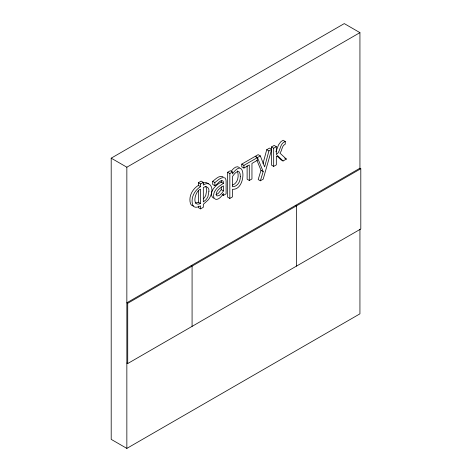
<?xml version="1.0" encoding="UTF-8"?>
<svg xmlns="http://www.w3.org/2000/svg" width="472" height="472" viewBox="0 0 472 472"><rect width="100%" height="100%" fill="white"/><g stroke="black" fill="none" stroke-linecap="round" stroke-linejoin="round"><path stroke-width="0.71" d="M263.004 163.566L266.733 149.701L269.494 148.102L271.671 149.358L263.193 179.159L260.361 180.794L258.184 179.543L261.004 170.321L256.915 160.315M271.671 149.358L268.904 150.957L264.621 166.899L260.314 155.913L258.143 154.657L255.275 156.315L257.452 157.565L263.181 171.578L260.361 180.794M275.908 151.819L278.533 144.839L280.781 141.801L283.094 140.255L285.271 141.506L285.271 144.149C281.501 145.653 282.403 150.468 279.937 153.105L286.356 159.076L283.053 160.982L280.881 159.725L276.952 155.896M221.297 186.764L221.297 189.65L218.318 193.378L215.828 194.771M223.468 190.9L221.563 193.544L219.297 195.479L217.067 195.968L216.495 195.308C215.421 190.735 220.359 188.033 223.468 185.856L223.468 190.9L221.297 189.65M231.351 171.088C233.032 168.828 236.425 165.17 239.357 167.477M222.383 194.753L223.468 195.384L223.468 193.443C221.864 196.293 216.86 202.175 213.946 197.921C211.999 191.343 218.506 186.304 223.468 183.407L223.185 181.254L222.4 180.688C218.282 180.109 216.323 188.151 212.677 184.41L212.677 181.301C215.551 179.336 219.185 174.97 222.979 176.734M214.848 185.667L214.848 182.552C217.722 180.593 221.362 176.227 225.15 177.985L225.999 179.897L226.106 181.413L226.106 193.856L223.468 195.384M198.37 206.146L198.37 207.621L200.547 208.878L203.326 207.273L203.326 204.323L208.299 199.839A10.077 5.817 -60 0 0 211.226 194.069C213.568 188.417 210.211 180.263 203.326 185.053L203.326 182.369L201.149 181.112L198.37 182.717L198.37 185.402C192.387 189.018 188.363 196.617 190.464 203.556A9.93 5.729 -60 0 0 193.402 205.975M203.326 182.369L200.547 183.974L200.547 186.658C194.564 190.275 190.54 197.868 192.641 204.807A9.93 5.729 -60 0 0 195.579 207.232L197.119 207.173L200.547 205.928L200.547 208.878M221.226 180.64L221.297 182.157C216.194 184.381 207.279 193.172 213.503 198.199M359.935 229.18L359.935 313.833L126.85 448.4L111.197 439.361L111.197 158.167L344.277 23.6L359.935 32.639L359.935 168.817M111.197 158.167L126.85 167.206L359.935 32.639M227.657 172.256L230.312 170.728L232.484 171.985L232.484 173.891C246.136 154.48 246.644 190.428 232.484 189.266L232.484 196.889L229.834 198.423L227.657 197.166L227.657 172.256L229.834 173.513L232.484 171.985M249.299 180.469L249.299 164.964L243.935 168.056L241.764 166.805L241.764 164.114L255.14 156.391L257.311 157.648L257.311 160.338L251.954 163.43L251.954 178.941L249.299 180.469L247.121 179.212L247.121 165.82M283.053 160.982L277.654 155.713L276.327 156.48L276.327 164.864L273.677 166.398L271.5 165.141L271.5 146.945L274.149 145.417L276.327 146.674L276.327 154.586C281.017 151.447 279.235 143.582 285.271 141.506M241.764 164.114L243.935 165.371L257.311 157.648M257.452 157.565L260.314 155.913M271.5 146.945L273.677 148.202L276.327 146.674M360.803 168.716L359.935 168.215L126.85 302.782L127.723 303.284L360.803 168.716L360.803 228.973L127.723 363.54L126.85 363.039M200.547 203.485C191.266 207.556 194.954 190.753 200.547 189.154L200.547 203.485L198.37 202.228L195.202 203.043M232.661 185.03C238.047 182.947 239.198 175.655 237.28 170.834M203.054 182.924L206.299 182.522L208.429 183.773M284.728 158.132L286.356 159.076M266.733 149.701L268.904 150.957M261.004 170.321L263.181 171.578M295.572 205.373L296.445 205.875L296.445 266.125M221.297 182.157L223.468 183.407M212.677 181.301L214.848 182.552M198.37 182.717L200.547 183.974M198.37 185.402L200.547 186.658M191.207 265.624L192.08 266.125L192.08 326.382M205.851 186.363L206.736 190.021L205.804 195.178A6.667 3.847 -60 0 1 203.414 198.836M273.677 148.202L273.677 166.398M243.935 165.371L243.935 168.056M229.834 173.513L229.834 198.423M198.37 190.765L198.37 202.228M127.723 303.284L127.723 363.54M126.85 167.206L126.85 448.4M208.913 191.278L207.981 196.435A6.667 3.847 -60 0 1 205.591 200.093L203.326 201.88L203.326 187.549C206.158 185.124 209.592 187.95 208.913 191.278M240.313 176.422C240.608 181.106 237.717 186.705 232.484 186.776L232.484 176.463C234.053 174.546 235.97 171 238.956 171.625L240.1 173.785L240.313 176.422"/></g></svg>
